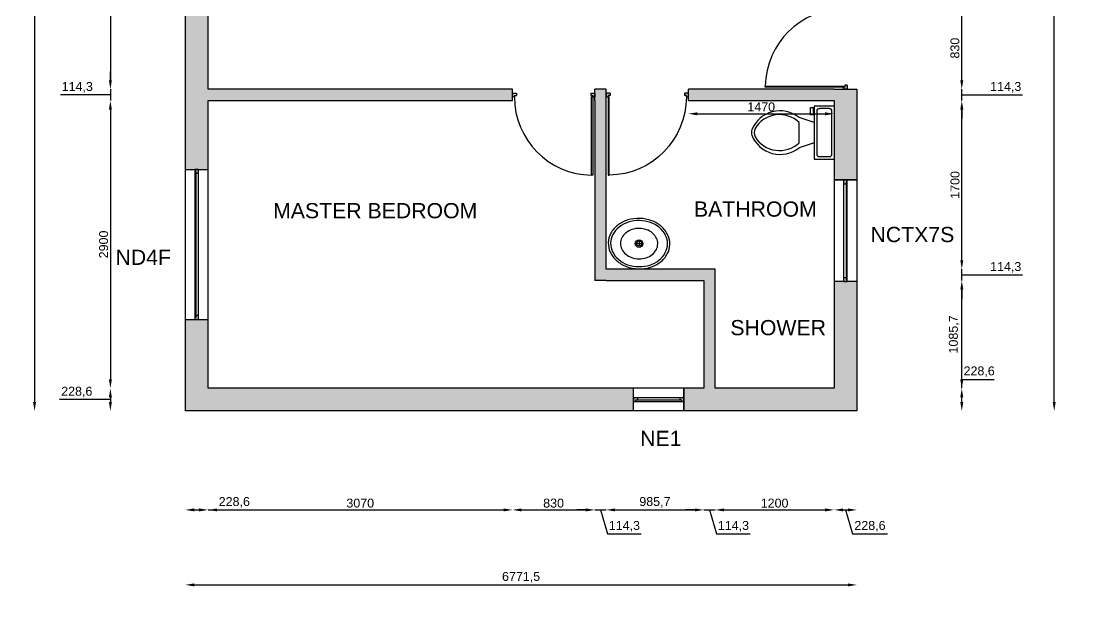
# Model space of a CAD drawing. Header units: millimetres. Extents: x 5556507 to 5811433, y 7824531 to 7923252.
# Drawn here: x 5628333 to 5638971, y 7835836 to 7841660 of the extents above; entities that cross this region are included whole.
import ezdxf

# ---------------------------------------------------------------- set-up
doc = ezdxf.new("R2010")
doc.units = ezdxf.units.MM
for name, color, linetype in [('blocks', 31, 'Continuous'), ('dimensions', 251, 'Continuous'), ('doors', 142, 'Continuous'), ('text', 8, 'Continuous'), ('wall', 7, 'Continuous'), ('wall hatch', 252, 'Continuous'), ('windows', 22, 'Continuous')]:
    doc.layers.add(name, color=color, linetype=linetype)
doc.styles.get("Standard").update_dxf_attribs({"font": 'arial.ttf'})
doc.dimstyles.new('ISO-25', dxfattribs={"dimscale": 31, "dimtxt": 2.5, "dimasz": 2.5, "dimexe": 1.25, "dimexo": 0.625, "dimtad": 1, "dimtxsty": 'Standard', "dimcen": 2.5, "dimse1": 1, "dimse2": 1, "dimadec": 0, "dimazin": 0, "dimtfac": 1, "dimtmove": 0, "dimatfit": 3, "dimfxl": 1, "dimarcsym": 0})

# ---------------------------------------------------------------- blocks, each defined once
blk = doc.blocks.new('D')
at = {"layer": 'doors'}
h = blk.add_hatch(color=256, dxfattribs=at)
h.dxf.hatch_style = 1
h.paths.add_polyline_path([(0, 19), (-20, 19), (-20, 7), (-40, 7), (-40, -19), (0, -19)])
h.paths.add_polyline_path([(-830, -19), (-790, -19), (-790, 7), (-810, 7), (-810, 19), (-830, 19)])
for p, q in [((-790, -19), (-790, 7)), ((-40, -19), (-40, 7))]:
    blk.add_line(p, q, dxfattribs=at)
blk.add_lwpolyline([(-810, 19), (-810, 809), (-798, 809), (-798, 19)], close=True, dxfattribs=at)
for points in [[(-790, -19), (-830, -19), (-830, 19), (-810, 19)], [(-790, 7), (-810, 7), (-810, 19)], [(-20, 19), (0, 19), (0, -19), (-40, -19)], [(-20, 19), (-20, 7), (-40, 7)]]:
    blk.add_lwpolyline(points, dxfattribs=at)
blk.add_arc((-810, 19), 790, 0, 89.1298, dxfattribs=at)
blk = doc.blocks.new('*D46')
at = {"layer": 'Defpoints', "color": 0, "transparency": 16777216}
for p in [(5630218, 7837959), (5629989, 7837730), (5630218, 7836733)]:
    blk.add_point(p, dxfattribs=at)
at = {"layer": 'dimensions', "color": 0, "lineweight": -2, "transparency": 16777216}
for p, q in [((5630079, 7836733), (5630128, 7836733)), ((5630218, 7836733), (5630658, 7836733))]:
    blk.add_line(p, q, dxfattribs=at)
at = {"layer": 'dimensions', "color": 0, "transparency": 16777216}
for points in [[(5630079, 7836748), (5630079, 7836718), (5629989, 7836733)], [(5630128, 7836748), (5630128, 7836718), (5630218, 7836733)]]:
    blk.add_solid(points, dxfattribs=at)
at = {"layer": 'dimensions', "color": 0, "transparency": 16777216, "insert": (5630483, 7836809), "char_height": 90, "attachment_point": 5}
blk.add_mtext('228,6', dxfattribs=at)
blk = doc.blocks.new('*D47')
at = {"layer": 'Defpoints', "color": 0, "transparency": 16777216}
for p in [(5633288, 7840859), (5630218, 7837959), (5633288, 7836733)]:
    blk.add_point(p, dxfattribs=at)
at = {"layer": 'dimensions', "color": 0, "lineweight": -2, "transparency": 16777216}
blk.add_line((5630308, 7836733), (5633198, 7836733), dxfattribs=at)
at = {"layer": 'dimensions', "color": 0, "transparency": 16777216}
for points in [[(5630308, 7836748), (5630308, 7836718), (5630218, 7836733)], [(5633198, 7836748), (5633198, 7836718), (5633288, 7836733)]]:
    blk.add_solid(points, dxfattribs=at)
at = {"layer": 'dimensions', "color": 0, "transparency": 16777216, "insert": (5631753, 7836801), "char_height": 90, "attachment_point": 5}
blk.add_mtext('3070', dxfattribs=at)
blk = doc.blocks.new('*D48')
at = {"layer": 'Defpoints', "color": 0, "transparency": 16777216}
for p in [(5633288, 7840859), (5634118, 7839045), (5634118, 7836733)]:
    blk.add_point(p, dxfattribs=at)
at = {"layer": 'dimensions', "color": 0, "lineweight": -2, "transparency": 16777216}
blk.add_line((5633378, 7836733), (5634028, 7836733), dxfattribs=at)
at = {"layer": 'dimensions', "color": 0, "transparency": 16777216}
for points in [[(5633378, 7836748), (5633378, 7836718), (5633288, 7836733)], [(5634028, 7836748), (5634028, 7836718), (5634118, 7836733)]]:
    blk.add_solid(points, dxfattribs=at)
at = {"layer": 'dimensions', "color": 0, "transparency": 16777216, "insert": (5633703, 7836801), "char_height": 90, "attachment_point": 5}
blk.add_mtext('830', dxfattribs=at)
blk = doc.blocks.new('*D49')
at = {"layer": 'Defpoints', "color": 0, "transparency": 16777216}
for p in [(5634232, 7839159), (5634118, 7839045), (5634232, 7836733)]:
    blk.add_point(p, dxfattribs=at)
at = {"layer": 'dimensions', "color": 0, "lineweight": -2, "transparency": 16777216}
for p, q in [((5634028, 7836733), (5633938, 7836733)), ((5634118, 7836733), (5634232, 7836733)), ((5634118, 7836733), (5634232, 7836733)), ((5634175, 7836733), (5634247, 7836492)), ((5634322, 7836733), (5634412, 7836733)), ((5634247, 7836492), (5634587, 7836492))]:
    blk.add_line(p, q, dxfattribs=at)
at = {"layer": 'dimensions', "color": 0, "transparency": 16777216}
for points in [[(5634028, 7836748), (5634028, 7836718), (5634118, 7836733)], [(5634322, 7836748), (5634322, 7836718), (5634232, 7836733)]]:
    blk.add_solid(points, dxfattribs=at)
at = {"layer": 'dimensions', "color": 0, "transparency": 16777216, "insert": (5634417, 7836568), "char_height": 90, "attachment_point": 5}
blk.add_mtext('114,3', dxfattribs=at)
blk = doc.blocks.new('*D50')
at = {"layer": 'Defpoints', "color": 0, "transparency": 16777216}
for p in [(5634232, 7839159), (5635218, 7837959), (5635218, 7836733)]:
    blk.add_point(p, dxfattribs=at)
at = {"layer": 'dimensions', "color": 0, "lineweight": -2, "transparency": 16777216}
blk.add_line((5634322, 7836733), (5635128, 7836733), dxfattribs=at)
at = {"layer": 'dimensions', "color": 0, "transparency": 16777216}
for points in [[(5634322, 7836748), (5634322, 7836718), (5634232, 7836733)], [(5635128, 7836748), (5635128, 7836718), (5635218, 7836733)]]:
    blk.add_solid(points, dxfattribs=at)
at = {"layer": 'dimensions', "color": 0, "transparency": 16777216, "insert": (5634725, 7836809), "char_height": 90, "attachment_point": 5}
blk.add_mtext('985,7', dxfattribs=at)
blk = doc.blocks.new('*D51')
at = {"layer": 'Defpoints', "color": 0, "transparency": 16777216}
for p in [(5635218, 7837959), (5635332, 7837959), (5635332, 7836733)]:
    blk.add_point(p, dxfattribs=at)
at = {"layer": 'dimensions', "color": 0, "lineweight": -2, "transparency": 16777216}
for p, q in [((5635128, 7836733), (5635038, 7836733)), ((5635218, 7836733), (5635332, 7836733)), ((5635218, 7836733), (5635332, 7836733)), ((5635275, 7836733), (5635347, 7836492)), ((5635422, 7836733), (5635512, 7836733)), ((5635347, 7836492), (5635687, 7836492))]:
    blk.add_line(p, q, dxfattribs=at)
at = {"layer": 'dimensions', "color": 0, "transparency": 16777216}
for points in [[(5635128, 7836748), (5635128, 7836718), (5635218, 7836733)], [(5635422, 7836748), (5635422, 7836718), (5635332, 7836733)]]:
    blk.add_solid(points, dxfattribs=at)
at = {"layer": 'dimensions', "color": 0, "transparency": 16777216, "insert": (5635517, 7836568), "char_height": 90, "attachment_point": 5}
blk.add_mtext('114,3', dxfattribs=at)
blk = doc.blocks.new('*D52')
at = {"layer": 'Defpoints', "color": 0, "transparency": 16777216}
for p in [(5635332, 7837959), (5636532, 7837959), (5636532, 7836733)]:
    blk.add_point(p, dxfattribs=at)
at = {"layer": 'dimensions', "color": 0, "lineweight": -2, "transparency": 16777216}
blk.add_line((5635422, 7836733), (5636442, 7836733), dxfattribs=at)
at = {"layer": 'dimensions', "color": 0, "transparency": 16777216}
for points in [[(5635422, 7836748), (5635422, 7836718), (5635332, 7836733)], [(5636442, 7836748), (5636442, 7836718), (5636532, 7836733)]]:
    blk.add_solid(points, dxfattribs=at)
at = {"layer": 'dimensions', "color": 0, "transparency": 16777216, "insert": (5635932, 7836801), "char_height": 90, "attachment_point": 5}
blk.add_mtext('1200', dxfattribs=at)
blk = doc.blocks.new('*D53')
at = {"layer": 'Defpoints', "color": 0, "transparency": 16777216}
for p in [(5636532, 7837959), (5636761, 7837730), (5636761, 7836733)]:
    blk.add_point(p, dxfattribs=at)
at = {"layer": 'dimensions', "color": 0, "lineweight": -2, "transparency": 16777216}
for p, q in [((5636622, 7836733), (5636671, 7836733)), ((5636646, 7836733), (5636719, 7836492)), ((5636719, 7836492), (5637069, 7836492))]:
    blk.add_line(p, q, dxfattribs=at)
at = {"layer": 'dimensions', "color": 0, "transparency": 16777216}
for points in [[(5636622, 7836748), (5636622, 7836718), (5636532, 7836733)], [(5636671, 7836748), (5636671, 7836718), (5636761, 7836733)]]:
    blk.add_solid(points, dxfattribs=at)
at = {"layer": 'dimensions', "color": 0, "transparency": 16777216, "insert": (5636894, 7836568), "char_height": 90, "attachment_point": 5}
blk.add_mtext('228,6', dxfattribs=at)
blk = doc.blocks.new('*D54')
at = {"layer": 'Defpoints', "color": 0, "transparency": 16777216}
for p in [(5629989, 7837730), (5636761, 7837730), (5636761, 7835977)]:
    blk.add_point(p, dxfattribs=at)
at = {"layer": 'dimensions', "color": 0, "lineweight": -2, "transparency": 16777216}
blk.add_line((5630079, 7835977), (5636671, 7835977), dxfattribs=at)
at = {"layer": 'dimensions', "color": 0, "transparency": 16777216}
for points in [[(5630079, 7835992), (5630079, 7835962), (5629989, 7835977)], [(5636671, 7835992), (5636671, 7835962), (5636761, 7835977)]]:
    blk.add_solid(points, dxfattribs=at)
at = {"layer": 'dimensions', "color": 0, "transparency": 16777216, "insert": (5633375, 7836054), "char_height": 90, "attachment_point": 5}
blk.add_mtext('6771,5', dxfattribs=at)
blk = doc.blocks.new('*D55')
at = {"layer": 'Defpoints', "color": 0, "transparency": 16777216}
for p in [(5636532, 7837959), (5637820, 7837959), (5636761, 7837730)]:
    blk.add_point(p, dxfattribs=at)
at = {"layer": 'dimensions', "color": 0, "lineweight": -2, "transparency": 16777216}
for p, q in [((5637820, 7837959), (5637820, 7838049)), ((5637820, 7838049), (5638148, 7838049)), ((5637820, 7837820), (5637820, 7837869))]:
    blk.add_line(p, q, dxfattribs=at)
at = {"layer": 'dimensions', "color": 0, "transparency": 16777216}
for points in [[(5637805, 7837869), (5637835, 7837869), (5637820, 7837959)], [(5637805, 7837820), (5637835, 7837820), (5637820, 7837730)]]:
    blk.add_solid(points, dxfattribs=at)
at = {"layer": 'dimensions', "color": 0, "transparency": 16777216, "insert": (5637995, 7838126), "char_height": 90, "attachment_point": 5}
blk.add_mtext('228,6', dxfattribs=at)
blk = doc.blocks.new('*D56')
at = {"layer": 'Defpoints', "color": 0, "transparency": 16777216}
for p in [(5635218, 7839045), (5637820, 7839045), (5636532, 7837959)]:
    blk.add_point(p, dxfattribs=at)
at = {"layer": 'dimensions', "color": 0, "lineweight": -2, "transparency": 16777216}
blk.add_line((5637820, 7838049), (5637820, 7838955), dxfattribs=at)
at = {"layer": 'dimensions', "color": 0, "transparency": 16777216}
for points in [[(5637805, 7838955), (5637835, 7838955), (5637820, 7839045)], [(5637805, 7838049), (5637835, 7838049), (5637820, 7837959)]]:
    blk.add_solid(points, dxfattribs=at)
at = {"layer": 'dimensions', "color": 0, "transparency": 16777216, "insert": (5637743, 7838502), "char_height": 90, "attachment_point": 5, "rotation": 90}
blk.add_mtext('1085,7', dxfattribs=at)
blk = doc.blocks.new('*D57')
at = {"layer": 'Defpoints', "color": 0, "transparency": 16777216}
for p in [(5635332, 7839159), (5637820, 7839159), (5635218, 7839045)]:
    blk.add_point(p, dxfattribs=at)
at = {"layer": 'dimensions', "color": 0, "lineweight": -2, "transparency": 16777216}
for p, q in [((5637820, 7839249), (5637820, 7839339)), ((5637820, 7839045), (5637820, 7839159)), ((5637820, 7839045), (5637820, 7839159)), ((5637820, 7839102), (5638093, 7839102)), ((5638093, 7839102), (5638433, 7839102)), ((5637820, 7838955), (5637820, 7838865))]:
    blk.add_line(p, q, dxfattribs=at)
at = {"layer": 'dimensions', "color": 0, "transparency": 16777216}
for points in [[(5637805, 7839249), (5637835, 7839249), (5637820, 7839159)], [(5637805, 7838955), (5637835, 7838955), (5637820, 7839045)]]:
    blk.add_solid(points, dxfattribs=at)
at = {"layer": 'dimensions', "color": 0, "transparency": 16777216, "insert": (5638263, 7839178), "char_height": 90, "attachment_point": 5}
blk.add_mtext('114,3', dxfattribs=at)
blk = doc.blocks.new('*D58')
at = {"layer": 'Defpoints', "color": 0, "transparency": 16777216}
for p in [(5636532, 7840859), (5637820, 7840859), (5635332, 7839159)]:
    blk.add_point(p, dxfattribs=at)
at = {"layer": 'dimensions', "color": 0, "lineweight": -2, "transparency": 16777216}
blk.add_line((5637820, 7839249), (5637820, 7840769), dxfattribs=at)
at = {"layer": 'dimensions', "color": 0, "transparency": 16777216}
for points in [[(5637805, 7840769), (5637835, 7840769), (5637820, 7840859)], [(5637805, 7839249), (5637835, 7839249), (5637820, 7839159)]]:
    blk.add_solid(points, dxfattribs=at)
at = {"layer": 'dimensions', "color": 0, "transparency": 16777216, "insert": (5637752, 7840009), "char_height": 90, "attachment_point": 5, "rotation": 90}
blk.add_mtext('1700', dxfattribs=at)
blk = doc.blocks.new('*D59')
at = {"layer": 'Defpoints', "color": 0, "transparency": 16777216}
for p in [(5636761, 7840973), (5637820, 7840973), (5636532, 7840859)]:
    blk.add_point(p, dxfattribs=at)
at = {"layer": 'dimensions', "color": 0, "lineweight": -2, "transparency": 16777216}
for p, q in [((5637820, 7841063), (5637820, 7841153)), ((5637820, 7840859), (5637820, 7840973)), ((5637820, 7840859), (5637820, 7840973)), ((5637820, 7840916), (5638093, 7840916)), ((5638093, 7840916), (5638433, 7840916)), ((5637820, 7840769), (5637820, 7840679))]:
    blk.add_line(p, q, dxfattribs=at)
at = {"layer": 'dimensions', "color": 0, "transparency": 16777216}
for points in [[(5637805, 7841063), (5637835, 7841063), (5637820, 7840973)], [(5637805, 7840769), (5637835, 7840769), (5637820, 7840859)]]:
    blk.add_solid(points, dxfattribs=at)
at = {"layer": 'dimensions', "color": 0, "transparency": 16777216, "insert": (5638263, 7840993), "char_height": 90, "attachment_point": 5}
blk.add_mtext('114,3', dxfattribs=at)
blk = doc.blocks.new('*D60')
at = {"layer": 'Defpoints', "color": 0, "transparency": 16777216}
for p in [(5636761, 7841803), (5637820, 7841803), (5636761, 7840973)]:
    blk.add_point(p, dxfattribs=at)
at = {"layer": 'dimensions', "color": 0, "lineweight": -2, "transparency": 16777216}
blk.add_line((5637820, 7841063), (5637820, 7841713), dxfattribs=at)
at = {"layer": 'dimensions', "color": 0, "transparency": 16777216}
for points in [[(5637805, 7841713), (5637835, 7841713), (5637820, 7841803)], [(5637805, 7841063), (5637835, 7841063), (5637820, 7840973)]]:
    blk.add_solid(points, dxfattribs=at)
at = {"layer": 'dimensions', "color": 0, "transparency": 16777216, "insert": (5637751, 7841388), "char_height": 90, "attachment_point": 5, "rotation": 90}
blk.add_mtext('830', dxfattribs=at)
blk = doc.blocks.new('*D65')
at = {"layer": 'Defpoints', "color": 0, "transparency": 16777216}
for p in [(5636761, 7848816), (5638752, 7848816), (5636761, 7837730)]:
    blk.add_point(p, dxfattribs=at)
at = {"layer": 'dimensions', "color": 0, "lineweight": -2, "transparency": 16777216}
blk.add_line((5638752, 7837820), (5638752, 7848726), dxfattribs=at)
at = {"layer": 'dimensions', "color": 0, "transparency": 16777216}
for points in [[(5638737, 7848726), (5638767, 7848726), (5638752, 7848816)], [(5638737, 7837820), (5638767, 7837820), (5638752, 7837730)]]:
    blk.add_solid(points, dxfattribs=at)
at = {"layer": 'dimensions', "color": 0, "transparency": 16777216, "insert": (5638675, 7843273), "char_height": 90, "attachment_point": 5, "rotation": 90}
blk.add_mtext('11085,8', dxfattribs=at)
blk = doc.blocks.new('*D66')
at = {"layer": 'Defpoints', "color": 0, "transparency": 16777216}
for p in [(5635062, 7840859), (5636532, 7840859), (5636532, 7840726)]:
    blk.add_point(p, dxfattribs=at)
at = {"layer": 'dimensions', "color": 0, "lineweight": -2, "transparency": 16777216}
blk.add_line((5635152, 7840726), (5636442, 7840726), dxfattribs=at)
at = {"layer": 'dimensions', "color": 0, "transparency": 16777216}
for points in [[(5635152, 7840741), (5635152, 7840711), (5635062, 7840726)], [(5636442, 7840741), (5636442, 7840711), (5636532, 7840726)]]:
    blk.add_solid(points, dxfattribs=at)
at = {"layer": 'dimensions', "color": 0, "transparency": 16777216, "insert": (5635797, 7840795), "char_height": 90, "attachment_point": 5}
blk.add_mtext('1470', dxfattribs=at)
blk = doc.blocks.new('*D78')
at = {"layer": 'Defpoints', "color": 0, "transparency": 16777216}
for p in [(5630218, 7845473), (5629233, 7840973), (5630218, 7840973)]:
    blk.add_point(p, dxfattribs=at)
at = {"layer": 'dimensions', "color": 0, "lineweight": -2, "transparency": 16777216}
blk.add_line((5629233, 7845383), (5629233, 7841063), dxfattribs=at)
at = {"layer": 'dimensions', "color": 0, "transparency": 16777216}
for points in [[(5629218, 7845383), (5629248, 7845383), (5629233, 7845473)], [(5629218, 7841063), (5629248, 7841063), (5629233, 7840973)]]:
    blk.add_solid(points, dxfattribs=at)
at = {"layer": 'dimensions', "color": 0, "transparency": 16777216, "insert": (5629165, 7843223), "char_height": 90, "attachment_point": 5, "rotation": 90}
blk.add_mtext('4500', dxfattribs=at)
blk = doc.blocks.new('*D79')
at = {"layer": 'Defpoints', "color": 0, "transparency": 16777216}
for p in [(5630218, 7840973), (5629233, 7840859), (5630218, 7840859)]:
    blk.add_point(p, dxfattribs=at)
at = {"layer": 'dimensions', "color": 0, "lineweight": -2, "transparency": 16777216}
for p, q in [((5629233, 7841063), (5629233, 7841153)), ((5629233, 7840973), (5629233, 7840859)), ((5629233, 7840973), (5629233, 7840859)), ((5629069, 7840916), (5628729, 7840916)), ((5629233, 7840916), (5629069, 7840916)), ((5629233, 7840769), (5629233, 7840679))]:
    blk.add_line(p, q, dxfattribs=at)
at = {"layer": 'dimensions', "color": 0, "transparency": 16777216}
for points in [[(5629218, 7841063), (5629248, 7841063), (5629233, 7840973)], [(5629218, 7840769), (5629248, 7840769), (5629233, 7840859)]]:
    blk.add_solid(points, dxfattribs=at)
at = {"layer": 'dimensions', "color": 0, "transparency": 16777216, "insert": (5628899, 7840993), "char_height": 90, "attachment_point": 5}
blk.add_mtext('114,3', dxfattribs=at)
blk = doc.blocks.new('*D80')
at = {"layer": 'Defpoints', "color": 0, "transparency": 16777216}
for p in [(5630218, 7840859), (5629233, 7837959), (5630218, 7837959)]:
    blk.add_point(p, dxfattribs=at)
at = {"layer": 'dimensions', "color": 0, "lineweight": -2, "transparency": 16777216}
blk.add_line((5629233, 7840769), (5629233, 7838049), dxfattribs=at)
at = {"layer": 'dimensions', "color": 0, "transparency": 16777216}
for points in [[(5629218, 7840769), (5629248, 7840769), (5629233, 7840859)], [(5629218, 7838049), (5629248, 7838049), (5629233, 7837959)]]:
    blk.add_solid(points, dxfattribs=at)
at = {"layer": 'dimensions', "color": 0, "transparency": 16777216, "insert": (5629165, 7839409), "char_height": 90, "attachment_point": 5, "rotation": 90}
blk.add_mtext('2900', dxfattribs=at)
blk = doc.blocks.new('*D81')
at = {"layer": 'Defpoints', "color": 0, "transparency": 16777216}
for p in [(5630218, 7837959), (5629233, 7837730), (5629989, 7837730)]:
    blk.add_point(p, dxfattribs=at)
at = {"layer": 'dimensions', "color": 0, "lineweight": -2, "transparency": 16777216}
for p, q in [((5629069, 7837845), (5628719, 7837845)), ((5629233, 7837845), (5629069, 7837845)), ((5629233, 7837869), (5629233, 7837820))]:
    blk.add_line(p, q, dxfattribs=at)
at = {"layer": 'dimensions', "color": 0, "transparency": 16777216}
for points in [[(5629218, 7837869), (5629248, 7837869), (5629233, 7837959)], [(5629218, 7837820), (5629248, 7837820), (5629233, 7837730)]]:
    blk.add_solid(points, dxfattribs=at)
at = {"layer": 'dimensions', "color": 0, "transparency": 16777216, "insert": (5628894, 7837921), "char_height": 90, "attachment_point": 5}
blk.add_mtext('228,6', dxfattribs=at)
blk = doc.blocks.new('*D82')
at = {"layer": 'Defpoints', "color": 0, "transparency": 16777216}
for p in [(5629989, 7848816), (5628468, 7837730), (5629989, 7837730)]:
    blk.add_point(p, dxfattribs=at)
at = {"layer": 'dimensions', "color": 0, "lineweight": -2, "transparency": 16777216}
blk.add_line((5628468, 7848726), (5628468, 7837820), dxfattribs=at)
at = {"layer": 'dimensions', "color": 0, "transparency": 16777216}
for points in [[(5628453, 7848726), (5628483, 7848726), (5628468, 7848816)], [(5628453, 7837820), (5628483, 7837820), (5628468, 7837730)]]:
    blk.add_solid(points, dxfattribs=at)
at = {"layer": 'dimensions', "color": 0, "transparency": 16777216, "insert": (5628392, 7843273), "char_height": 90, "attachment_point": 5, "rotation": 90}
blk.add_mtext('11085,8', dxfattribs=at)
blk = doc.blocks.new('Toilet - top')
for p, q in [((9.5, -6), (9.5, -2)), ((-8, -8.5), (-8, -8)), ((-7, -8), (-7, -9.5)), ((-4, -8), (-6, -14)), ((4, -8), (6, -14)), ((-10, -8.5), (-8, -8.5)), ((-10, -9.5), (-10, -8.5)), ((-7, -9.5), (-10, -9.5)), ((4, -14), (-4, -14))]:
    blk.add_line(p, q)
blk.add_lwpolyline([(10.5, -8), (10.5, 0), (-10.5, 0), (-10.5, -8)], close=True)
for points in [[(-9.5, -2), (-9.5, -6)], [(8.5, -1), (-8.5, -1)], [(-8.5, -7), (8.5, -7)]]:
    blk.add_lwpolyline(points)
for centre, radius, start, end in [((-8.62, -1.88), 0.884, 81.8699, 188.1301), ((8.62, -1.88), 0.884, 351.8699, 98.1301), ((-8.62, -6.12), 0.884, 171.8699, 278.1301), ((8.62, -6.12), 0.884, 261.8699, 8.1301), ((3.52, -21.58), 12.17, 141.4691, 247.9714), ((4.2, -21.82), 11.33, 136.3677, 238.9468), ((-3.52, -21.58), 12.17, 292.0284, 38.5307), ((-4.2, -21.82), 11.33, 301.053, 43.6321), ((0, -27.88), 4, 245.7318, 294.2682), ((0, -29), 4, 254.8605, 285.1395)]:
    blk.add_arc(centre, radius, start, end)
blk = doc.blocks.new('Sink - Oval top')
for p, q in [((-1, 0), (1, 0)), ((0, 1), (0, -1))]:
    blk.add_line(p, q)
at = {"linetype": 'Continuous'}
for points in [[(-12.23, 0.39, 0.117634), (-11.46, -3.36, 0.104469), (-8.88, -6.8, 0.090016), (-5.08, -9.07, 0.08192), (-0.32, -10.02, 0.08192), (4.49, -9.38, 0.090016), (8.42, -7.36, 0.104469), (11.22, -4.09, 0.117634), (12.23, -0.39, 0.117634), (11.46, 3.36, 0.104469), (8.88, 6.8, 0.090016), (5.08, 9.07, 0.08192), (0.32, 10.02, 0.08192), (-4.49, 9.38, 0.090016), (-8.42, 7.36, 0.104469), (-11.22, 4.09, 0.117634)], [(-11.29, 0.16, 0.118622), (-10.52, -3.25, 0.104678), (-8.07, -6.36, 0.089562), (-4.54, -8.37, 0.081185), (-0.13, -9.15, 0.081185), (4.3, -8.49, 0.089562), (7.89, -6.58, 0.104678), (10.42, -3.55, 0.118622), (11.29, -0.16, 0.118622), (10.52, 3.25, 0.104678), (8.07, 6.36, 0.089562), (4.54, 8.37, 0.081185), (0.13, 9.15, 0.081185), (-4.3, 8.49, 0.089562), (-7.89, 6.58, 0.104678), (-10.42, 3.55, 0.118622)], [(-7.42, 0.08, 0.118283), (-6.91, -2.17, 0.104607), (-5.29, -4.21, 0.089718), (-2.97, -5.53, 0.081436), (-0.07, -6.04, 0.081436), (2.84, -5.59, 0.089718), (5.2, -4.33, 0.104607), (6.86, -2.32, 0.118283), (7.42, -0.08, 0.118283), (6.91, 2.17, 0.104607), (5.29, 4.21, 0.089718), (2.97, 5.53, 0.081436), (0.07, 6.04, 0.081436), (-2.84, 5.59, 0.089718), (-5.2, 4.33, 0.104607), (-6.86, 2.32, 0.118283)]]:
    blk.add_lwpolyline(points, format="xyb", close=True, dxfattribs=at)
for radius in [1.5, 1]:
    blk.add_circle((0, 0), radius)

msp = doc.modelspace()

# ---------------------------------------------------------------- hatches: boundary and pattern name
at = {"layer": 'wall hatch'}
h = msp.add_hatch(dxfattribs=at)
h.set_pattern_fill('ANGLE', color=256)
h.set_pattern_definition([(0, (0, 0), (0, 6.985), [5.08, -1.905]), (90, (0, 0), (-6.985, 4e-16), [5.08, -1.905])])
h.paths.add_polyline_path([(5630217.771, 7848587.586), (5633317.771, 7848587.586), (5633317.771, 7845587.586), (5633317.771, 7845473.286), (5633432.071, 7845473.286), (5633432.071, 7845587.586), (5633432.071, 7848587.586), (5636532.071, 7848587.586), (5636532.071, 7847843.086), (5636760.671, 7847843.086), (5636760.671, 7848816.186), (5629989.171, 7848816.186), (5629989.171, 7847843.086), (5630217.771, 7847843.086)])
h.paths.add_polyline_path([(5632487.771, 7845587.586), (5630217.771, 7845587.586), (5630217.771, 7846332.086), (5629989.171, 7846332.086), (5629989.171, 7844223.286), (5630217.771, 7844223.286), (5630217.771, 7845473.286), (5632487.771, 7845473.286)])
h.paths.add_polyline_path([(5636760.671, 7846332.086), (5636532.071, 7846332.086), (5636532.071, 7845587.586), (5634262.071, 7845587.586), (5634262.071, 7845473.286), (5636532.071, 7845473.286), (5636532.071, 7844773.286), (5636760.671, 7844773.286)])
h.paths.add_polyline_path([(5636760.671, 7842773.286), (5636532.071, 7842773.286), (5636532.071, 7841803.286), (5636760.671, 7841803.286)])
h.paths.add_polyline_path([(5630217.771, 7842223.286), (5629989.171, 7842223.286), (5629989.171, 7840164.486), (5630217.771, 7840164.486), (5630217.771, 7840858.986), (5633287.771, 7840858.986), (5633287.771, 7840973.286), (5630217.771, 7840973.286)])
h.paths.add_polyline_path([(5636760.671, 7840973.286), (5636532.071, 7840973.286), (5635062.071, 7840973.286), (5635062.071, 7840858.986), (5636532.071, 7840858.986), (5636532.071, 7840058.986), (5636760.671, 7840058.986)], flags=17)
h.paths.add_polyline_path([(5634232.071, 7840858.986), (5634232.071, 7840973.286), (5634117.771, 7840973.286), (5634117.771, 7840858.986), (5634117.771, 7839044.686), (5634232.071, 7839044.686), (5635217.771, 7839044.686), (5635217.771, 7837958.986), (5635017.771, 7837958.986), (5635017.771, 7837730.386), (5636760.671, 7837730.386), (5636760.671, 7839036.986), (5636532.071, 7839036.986), (5636532.071, 7837958.986), (5635332.071, 7837958.986), (5635332.071, 7839044.686), (5635332.071, 7839158.986), (5634232.071, 7839158.986)])
h.paths.add_polyline_path([(5634509.771, 7837958.986), (5634232.071, 7837958.986), (5634117.771, 7837958.986), (5630217.771, 7837958.986), (5630217.771, 7838653.486), (5629989.171, 7838653.486), (5629989.171, 7837730.386), (5634509.771, 7837730.386)])
h.paths.add_polyline_path([(5648747.098, 7829451.829), (5648518.498, 7829451.829), (5648518.498, 7829223.229), (5648518.498, 7826223.229), (5645518.498, 7826223.229), (5645404.198, 7826223.229), (5643904.198, 7826223.229), (5643904.198, 7827608.929), (5645404.198, 7827608.929), (5645518.498, 7827608.929), (5645518.498, 7829223.229), (5645821.038, 7829223.229), (5645821.038, 7829451.829), (5645404.198, 7829451.829), (5645404.198, 7829223.229), (5645404.198, 7827723.229), (5643904.198, 7827723.229), (5643904.198, 7829223.229), (5643979.314, 7829223.229), (5643979.314, 7829451.829), (5643675.598, 7829451.829), (5643675.598, 7825994.629), (5648747.098, 7825994.629)])
h.paths.add_polyline_path([(5644571.198, 7829451.829), (5644487.314, 7829451.829), (5644487.314, 7829223.229), (5644571.198, 7829223.229)], flags=17)
h.paths.add_polyline_path([(5647685.498, 7829451.829), (5647332.038, 7829451.829), (5647332.038, 7829223.229), (5647685.498, 7829223.229)], flags=17)
at = {"layer": 'windows'}
h = msp.add_hatch(color=256, dxfattribs=at)
h.dxf.hatch_style = 1
h.paths.add_polyline_path([(5630122.471, 7838693.486), (5630097.071, 7838693.486), (5630097.071, 7838673.486), (5630084.471, 7838673.486), (5630084.471, 7838653.486), (5630122.471, 7838653.486)])
h.paths.add_polyline_path([(5630097.071, 7840144.486), (5630097.071, 7840124.486), (5630122.471, 7840124.486), (5630122.471, 7840164.486), (5630084.471, 7840164.486), (5630084.471, 7840144.486)])
h = msp.add_hatch(color=256, dxfattribs=at)
h.dxf.hatch_style = 1
h.paths.add_polyline_path([(5636665.371, 7840058.986), (5636665.371, 7840038.986), (5636652.771, 7840038.986), (5636652.771, 7840018.986), (5636627.371, 7840018.986), (5636627.371, 7840058.986)])
h.paths.add_polyline_path([(5636665.371, 7839056.986), (5636665.371, 7839036.986), (5636627.371, 7839036.986), (5636627.371, 7839076.986), (5636652.771, 7839076.986), (5636652.771, 7839056.986)])
h = msp.add_hatch(color=256, dxfattribs=at)
h.dxf.hatch_style = 1
h.paths.add_polyline_path([(5634529.771, 7837825.686), (5634509.771, 7837825.686), (5634509.771, 7837863.686), (5634549.771, 7837863.686), (5634549.771, 7837838.286), (5634529.771, 7837838.286)])
h.paths.add_polyline_path([(5635017.771, 7837825.686), (5634997.771, 7837825.686), (5634997.771, 7837838.286), (5634977.771, 7837838.286), (5634977.771, 7837863.686), (5635017.771, 7837863.686)])

# ---------------------------------------------------------------- linework, layer by layer
at = {"layer": 'wall'}
for p, q in [((5629989.171, 7837730.386), (5629989.171, 7848816.186)), ((5630217.771, 7840973.286), (5630217.771, 7845473.286)), ((5633287.771, 7840973.286), (5630217.771, 7840973.286)), ((5633287.771, 7840858.986), (5633287.771, 7840973.286)), ((5634232.071, 7840973.286), (5634117.771, 7840973.286)), ((5634117.771, 7840858.986), (5634117.771, 7840973.286)), ((5634232.071, 7840858.986), (5634232.071, 7840973.286)), ((5636532.071, 7840973.286), (5635062.071, 7840973.286)), ((5635062.071, 7840858.986), (5635062.071, 7840973.286)), ((5636532.071, 7840973.286), (5636760.671, 7840973.286)), ((5636760.671, 7840973.286), (5636760.671, 7837730.386)), ((5630217.771, 7840858.986), (5633287.771, 7840858.986)), ((5630217.771, 7837958.986), (5630217.771, 7840858.986)), ((5634117.771, 7840858.986), (5634117.771, 7839044.686)), ((5634232.071, 7839158.986), (5634232.071, 7840858.986)), ((5635062.071, 7840858.986), (5636532.071, 7840858.986)), ((5636532.071, 7840858.986), (5636532.071, 7837958.986)), ((5635332.071, 7839158.986), (5634232.071, 7839158.986)), ((5635332.071, 7839044.686), (5635332.071, 7839158.986)), ((5634232.071, 7839044.686), (5634117.771, 7839044.686)), ((5634232.071, 7839044.686), (5635217.771, 7839044.686)), ((5635217.771, 7839044.686), (5635217.771, 7837958.986)), ((5635332.071, 7837958.986), (5635332.071, 7839044.686)), ((5634117.771, 7837958.986), (5630217.771, 7837958.986)), ((5634232.071, 7837958.986), (5634117.771, 7837958.986)), ((5635217.771, 7837958.986), (5634232.071, 7837958.986)), ((5636532.071, 7837958.986), (5635332.071, 7837958.986)), ((5636760.671, 7837730.386), (5629989.171, 7837730.386))]:
    msp.add_line(p, q, dxfattribs=at)
at = {"layer": 'windows'}
for p, q in [((5629989.171, 7840164.486), (5630217.771, 7840164.486)), ((5630122.471, 7840124.486), (5630097.071, 7840124.486)), ((5636532.071, 7840058.986), (5636760.671, 7840058.986)), ((5636760.671, 7840058.986), (5636532.071, 7840058.986)), ((5636627.371, 7840018.986), (5636652.771, 7840018.986)), ((5630084.471, 7839408.986), (5630097.071, 7839408.986)), ((5636627.371, 7839076.986), (5636652.771, 7839076.986)), ((5636760.671, 7839036.986), (5636532.071, 7839036.986)), ((5629989.171, 7838653.486), (5630217.771, 7838653.486)), ((5630122.471, 7838693.486), (5630097.071, 7838693.486)), ((5634509.771, 7837730.386), (5634509.771, 7837958.986)), ((5635017.771, 7837958.986), (5635017.771, 7837730.386)), ((5635017.771, 7837730.386), (5635017.771, 7837958.986)), ((5634549.771, 7837863.686), (5634549.771, 7837838.286)), ((5634977.771, 7837863.686), (5634977.771, 7837838.286))]:
    msp.add_line(p, q, dxfattribs=at)
for points in [[(5630084.471, 7840164.486), (5630084.471, 7838653.486), (5630122.471, 7838653.486), (5630122.471, 7840164.486)], [(5630084.471, 7840144.486), (5630084.471, 7838673.486), (5630097.071, 7838673.486), (5630097.071, 7840144.486)], [(5636665.371, 7839036.986), (5636665.371, 7840058.986), (5636627.371, 7840058.986), (5636627.371, 7839036.986)], [(5636665.371, 7839056.986), (5636665.371, 7840038.986), (5636652.771, 7840038.986), (5636652.771, 7839056.986)], [(5634509.771, 7837825.686), (5635017.771, 7837825.686), (5635017.771, 7837863.686), (5634509.771, 7837863.686)], [(5634529.771, 7837825.686), (5634997.771, 7837825.686), (5634997.771, 7837838.286), (5634529.771, 7837838.286)]]:
    msp.add_lwpolyline(points, close=True, dxfattribs=at)

# ---------------------------------------------------------------- block references
at = {"layer": 'blocks', "xscale": 25.4, "yscale": 25.4, "zscale": 25.4, "rotation": 270}
msp.add_blockref('Toilet - top', (5636535.759, 7840536.497), dxfattribs=at)
at = {"layer": 'blocks', "xscale": 25.4, "yscale": 25.4, "zscale": 25.4}
msp.add_blockref('Sink - Oval top', (5634565.127, 7839417.448), dxfattribs=at)
at = {"layer": 'windows'}
for p, rotation in [((5636646.371, 7841803.286), 90), ((5633287.771, 7840916.136), 180)]:
    msp.add_blockref('D', p, dxfattribs=dict(at, rotation=rotation))
at = {"layer": 'windows', "xscale": -1, "rotation": 180}
msp.add_blockref('D', (5635062.071, 7840916.136), dxfattribs=at)

# ---------------------------------------------------------------- texts
at = {"layer": 'text'}
for s, height, p in [('MASTER BEDROOM', 153.40782, (5630874.11, 7839672.696)), ('BATHROOM', 153.4078, (5635118.632, 7839689.024)), ('NCTX7S', 153.4078, (5636899.167, 7839432.457)), ('ND4F', 153.4078, (5629284.535, 7839202.835)), ('SHOWER', 153.4078, (5635485.733, 7838493.664)), ('NE1', 153.4078, (5634576.065, 7837376.79))]:
    msp.add_text(s, height=height, dxfattribs=at).set_placement(p)

# ---------------------------------------------------------------- dimensions: what is measured, and where the dimension line sits
at = {"layer": 'dimensions'}
for base, p1, p2, override, picture, middle in [((5628468.152, 7837730.386), (5629989.171, 7848816.186), (5629989.171, 7837730.386), {"dimscale": 36, "dimtoh": 1}, '*D82', (5628391.566, 7843273.286)), ((5638751.679, 7848816.186), (5636760.671, 7837730.386), (5636760.671, 7848816.186), {"dimscale": 36, "dimtoh": 1}, '*D65', (5638675.093, 7843273.286)), ((5629233.287, 7840973.286), (5630217.771, 7845473.286), (5630217.771, 7840973.286), {"dimscale": 36, "dimtoh": 1, "dimtmove": 1}, '*D78', (5629164.836, 7843223.286)), ((5637819.955, 7841803.286), (5636760.671, 7840973.286), (5636760.671, 7841803.286), {"dimscale": 36, "dimtoh": 1, "dimtmove": 1}, '*D60', (5637751.473, 7841388.286)), ((5629233.287, 7840858.986), (5630217.771, 7840973.286), (5630217.771, 7840858.986), {"dimscale": 36, "dimtoh": 1, "dimtmove": 1}, '*D79', (5629046.366, 7840992.722)), ((5637819.955, 7840973.286), (5636532.071, 7840858.986), (5636760.671, 7840973.286), {"dimscale": 36, "dimtoh": 1, "dimtmove": 1}, '*D59', (5638115.049, 7840992.722)), ((5629233.287, 7837958.986), (5630217.771, 7840858.986), (5630217.771, 7837958.986), {"dimscale": 36, "dimtoh": 1, "dimtmove": 1}, '*D80', (5629164.836, 7839408.986)), ((5637819.955, 7840858.986), (5635332.071, 7839158.986), (5636532.071, 7840858.986), {"dimscale": 36, "dimtoh": 1, "dimtmove": 1}, '*D58', (5637751.504, 7840008.986)), ((5637819.955, 7839158.986), (5635217.771, 7839044.686), (5635332.071, 7839158.986), {"dimscale": 36, "dimtoh": 1, "dimtmove": 1}, '*D57', (5638115.049, 7839178.422)), ((5637819.955, 7839044.686), (5636532.071, 7837958.986), (5635217.771, 7839044.686), {"dimscale": 36, "dimtoh": 1, "dimtmove": 1}, '*D56', (5637743.369, 7838501.836)), ((5637819.955, 7837958.986), (5636760.671, 7837730.386), (5636532.071, 7837958.986), {"dimscale": 36, "dimtoh": 1}, '*D55', (5637995.044, 7838125.572)), ((5629233.287, 7837730.386), (5630217.771, 7837958.986), (5629989.171, 7837730.386), {"dimscale": 36, "dimtoh": 1, "dimtmove": 1}, '*D81', (5629046.366, 7837921.272))]:
    dim = msp.add_linear_dim(base=base, p1=p1, p2=p2, angle=90, dimstyle='ISO-25', override=override, dxfattribs=at)
    dim.commit()
    dim.dimension.update_dxf_attribs({"geometry": picture, "text_midpoint": middle})
for base, p1, p2, override, picture, middle in [((5633287.771, 7836732.806), (5630217.771, 7837958.986), (5633287.771, 7840858.986), {"dimscale": 36, "dimtmove": 1}, '*D47', (5631752.771, 7836801.288)), ((5634117.771, 7836732.806), (5633287.771, 7840858.986), (5634117.771, 7839044.686), {"dimscale": 36, "dimtmove": 1}, '*D48', (5633702.771, 7836801.288)), ((5636532.071, 7840726.463), (5635062.071, 7840858.986), (5636532.071, 7840858.986), {"dimscale": 36, "dimtoh": 1}, '*D66', (5635797.071, 7840794.914)), ((5634232.071, 7836732.806), (5634117.771, 7839044.686), (5634232.071, 7839158.986), {"dimscale": 36, "dimtmove": 1}, '*D49', (5634269.723, 7836568.384)), ((5635217.771, 7836732.806), (5634232.071, 7839158.986), (5635217.771, 7837958.986), {"dimscale": 36, "dimtmove": 1}, '*D50', (5634724.921, 7836809.392)), ((5630217.771, 7836732.806), (5629989.171, 7837730.386), (5630217.771, 7837958.986), {"dimscale": 36}, '*D46', (5630482.859, 7836809.392)), ((5635332.071, 7836732.806), (5635217.771, 7837958.986), (5635332.071, 7837958.986), {"dimscale": 36, "dimtmove": 1}, '*D51', (5635369.723, 7836568.384)), ((5636532.071, 7836732.806), (5635332.071, 7837958.986), (5636532.071, 7837958.986), {"dimscale": 36, "dimtmove": 1}, '*D52', (5635932.071, 7836801.257)), ((5636760.671, 7836732.806), (5636532.071, 7837958.986), (5636760.671, 7837730.386), {"dimscale": 36, "dimtmove": 1}, '*D53', (5636741.173, 7836568.384)), ((5636760.671, 7835977.262), (5629989.171, 7837730.386), (5636760.671, 7837730.386), {"dimscale": 36}, '*D54', (5633374.921, 7836053.848))]:
    dim = msp.add_linear_dim(base=base, p1=p1, p2=p2, dimstyle='ISO-25', override=override, dxfattribs=at)
    dim.commit()
    dim.dimension.update_dxf_attribs({"geometry": picture, "text_midpoint": middle})

doc.saveas('drawing.dxf')
